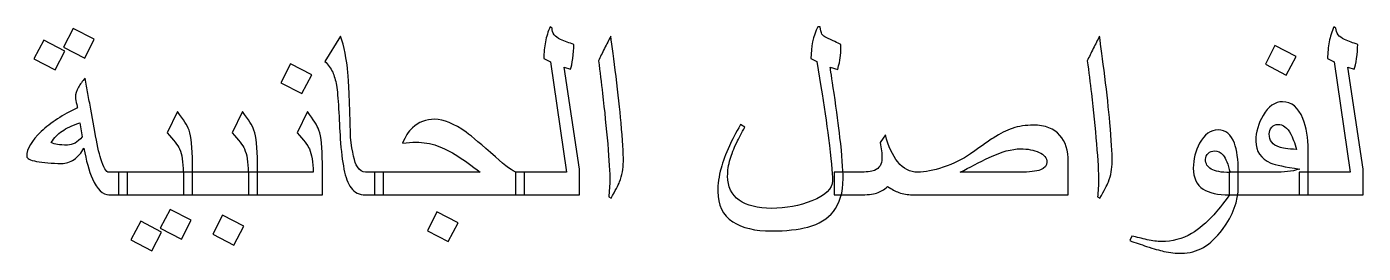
# Model space of a CAD drawing. Header units: millimetres. Extents: x -861 to 465, y -411 to 387.
# Drawn here: x -860.6 to -732.9, y -275.2 to -253.5 of the extents above; entities that cross this region are included whole.
import ezdxf

# ---------------------------------------------------------------- set-up
doc = ezdxf.new("R2010")
doc.units = ezdxf.units.MM
doc.header["$MEASUREMENT"] = 0
doc.layers.add('Layer 1', color=7, linetype='Continuous')

msp = doc.modelspace()

# ---------------------------------------------------------------- linework, layer by layer
at = {"layer": 'Layer 1', "color": 250}
for points, knots in [([(-854.1048, -254.7066), (-854.1048, -254.7066), (-855.0192, -256.51), (-855.0192, -256.51), (-855.0192, -256.51), (-855.0192, -256.51), (-857.0512, -255.4686), (-857.0512, -255.4686), (-857.0512, -255.4686), (-857.0512, -255.4686), (-856.1114, -253.6652), (-856.1114, -253.6652), (-856.1114, -253.6652), (-856.1114, -253.6652), (-854.1048, -254.7066), (-854.1048, -254.7066)], [0, 0, 0, 0, 0.2, 0.2, 0.2, 0.2, 0.4, 0.4, 0.4, 0.4, 0.6, 0.6, 0.6, 0.6, 1, 1, 1, 1]), ([(-807.7795, -269.5656), (-807.7795, -269.5656), (-813.9009, -269.5656), (-813.9009, -269.5656), (-813.9009, -269.5656), (-813.9009, -269.5656), (-813.9009, -267.4066), (-813.9009, -267.4066), (-813.9009, -267.4066), (-813.9009, -267.4066), (-809.0241, -267.4066), (-809.0241, -267.4066), (-809.0241, -267.4066), (-809.0241, -267.4066), (-810.5481, -256.8571), (-810.5481, -256.8571), (-810.5481, -256.8571), (-810.5481, -256.8571), (-811.1831, -256.5523), (-811.1831, -256.5523), (-811.1831, -256.5523), (-811.1831, -255.9851), (-811.1323, -255.4517), (-811.0349, -254.9521), (-811.0349, -254.9521), (-810.9333, -254.4568), (-810.7852, -253.97), (-810.5862, -253.5043), (-810.5862, -253.5043), (-810.5862, -253.5043), (-810.3957, -253.6398), (-810.3957, -253.6398), (-810.3957, -253.6398), (-810.3957, -254.1182), (-810.1248, -254.478), (-809.5787, -254.7193), (-809.5787, -254.7193), (-809.1638, -254.8844), (-808.7405, -255.0495), (-808.3129, -255.2146), (-808.3129, -255.2146), (-808.3129, -255.6252), (-808.3468, -256.0613), (-808.4145, -256.5269), (-808.4145, -256.5269), (-808.478, -256.9968), (-808.5584, -257.344), (-808.6516, -257.5726), (-808.6516, -257.5726), (-808.6516, -257.5726), (-809.2527, -257.3736), (-809.2527, -257.3736), (-809.2527, -257.3736), (-809.2527, -257.3736), (-807.7795, -267.1314), (-807.7795, -267.1314), (-807.7795, -267.1314), (-807.7795, -267.1314), (-807.7795, -269.5656), (-807.7795, -269.5656)], [0, 0, 0, 0, 0.0625, 0.0625, 0.0625, 0.0625, 0.125, 0.125, 0.125, 0.125, 0.1875, 0.1875, 0.1875, 0.1875, 0.25, 0.25, 0.25, 0.25, 0.3125, 0.3125, 0.3125, 0.3125, 0.375, 0.375, 0.375, 0.375, 0.4375, 0.4375, 0.4375, 0.4375, 0.5, 0.5, 0.5, 0.5, 0.5625, 0.5625, 0.5625, 0.5625, 0.625, 0.625, 0.625, 0.625, 0.6875, 0.6875, 0.6875, 0.6875, 0.75, 0.75, 0.75, 0.75, 0.8125, 0.8125, 0.8125, 0.8125, 0.875, 0.875, 0.875, 0.875, 1, 1, 1, 1]), ([(-782.6123, -268.0204), (-782.6123, -269.3412), (-782.9213, -270.3953), (-783.5394, -271.17), (-783.5394, -271.17), (-784.094, -271.8558), (-784.9068, -272.3511), (-785.982, -272.6475), (-785.982, -272.6475), (-786.888, -272.8972), (-788.0394, -273.02), (-789.4364, -273.02), (-789.4364, -273.02), (-791.0282, -273.02), (-792.2643, -272.7279), (-793.1406, -272.1395), (-793.1406, -272.1395), (-794.0973, -271.496), (-794.5757, -270.535), (-794.5757, -269.2523), (-794.5757, -269.2523), (-794.5757, -268.5411), (-794.4699, -267.8045), (-794.2624, -267.0341), (-794.2624, -267.0341), (-794.0889, -266.3821), (-793.8222, -265.6667), (-793.4666, -264.892), (-793.4666, -264.892), (-793.2083, -264.329), (-792.857, -263.6516), (-792.4167, -262.86), (-792.4167, -262.86), (-792.4167, -262.86), (-791.9849, -263.0928), (-791.9849, -263.0928), (-791.9849, -263.0928), (-792.2982, -263.6474), (-792.5606, -264.1427), (-792.7723, -264.5787), (-792.7723, -264.5787), (-793.0517, -265.1629), (-793.2591, -265.6879), (-793.3946, -266.1493), (-793.3946, -266.1493), (-793.5555, -266.7081), (-793.6359, -267.2542), (-793.6359, -267.7834), (-793.6359, -267.7834), (-793.6359, -268.7951), (-793.2676, -269.5614), (-792.5268, -270.0821), (-792.5268, -270.0821), (-791.7902, -270.6028), (-790.7657, -270.861), (-789.4534, -270.861), (-789.4534, -270.861), (-788.0606, -270.861), (-786.7694, -270.6197), (-785.5841, -270.1413), (-785.5841, -270.1413), (-784.2802, -269.6122), (-783.6283, -268.9814), (-783.6283, -268.2448), (-783.6283, -268.2448), (-783.6283, -267.4447), (-783.7553, -266.0858), (-784.0051, -264.1681), (-784.0051, -264.1681), (-784.1998, -262.6949), (-784.4411, -261.0524), (-784.7247, -259.232), (-784.7247, -259.232), (-784.7247, -259.232), (-785.1269, -256.8275), (-785.1269, -256.8275), (-785.1269, -256.8275), (-785.1269, -256.8275), (-785.6857, -256.5312), (-785.6857, -256.5312), (-785.6857, -256.5312), (-785.6857, -255.422), (-785.4613, -254.4145), (-785.0126, -253.5043), (-785.0126, -253.5043), (-785.0126, -253.5043), (-784.7967, -253.5043), (-784.7967, -253.5043), (-784.7967, -253.5043), (-784.7628, -253.8176), (-784.7078, -254.0504), (-784.6274, -254.2028), (-784.6274, -254.2028), (-784.5427, -254.3552), (-784.4072, -254.4695), (-784.221, -254.5457), (-784.221, -254.5457), (-783.967, -254.6516), (-783.6918, -254.7786), (-783.3912, -254.931), (-783.3912, -254.931), (-783.1711, -255.0368), (-782.9764, -255.1299), (-782.8155, -255.2146), (-782.8155, -255.2146), (-782.8155, -255.7946), (-782.8367, -256.2137), (-782.879, -256.4804), (-782.879, -256.4804), (-782.9171, -256.7471), (-783.0018, -257.1154), (-783.1245, -257.598), (-783.1245, -257.598), (-783.1245, -257.598), (-783.8315, -257.3736), (-783.8315, -257.3736), (-783.8315, -257.3736), (-783.8146, -257.5556), (-783.696, -258.3854), (-783.4759, -259.867), (-783.4759, -259.867), (-783.2177, -261.5942), (-783.0314, -262.9997), (-782.9086, -264.075), (-782.9086, -264.075), (-782.7097, -265.7937), (-782.6123, -267.1103), (-782.6123, -268.0204)], [0, 0, 0, 0, 0.03030303, 0.03030303, 0.03030303, 0.03030303, 0.06060606, 0.06060606, 0.06060606, 0.06060606, 0.09090909, 0.09090909, 0.09090909, 0.09090909, 0.12121212, 0.12121212, 0.12121212, 0.12121212, 0.15151515, 0.15151515, 0.15151515, 0.15151515, 0.18181818, 0.18181818, 0.18181818, 0.18181818, 0.21212121, 0.21212121, 0.21212121, 0.21212121, 0.24242424, 0.24242424, 0.24242424, 0.24242424, 0.27272727, 0.27272727, 0.27272727, 0.27272727, 0.3030303, 0.3030303, 0.3030303, 0.3030303, 0.33333333, 0.33333333, 0.33333333, 0.33333333, 0.36363636, 0.36363636, 0.36363636, 0.36363636, 0.39393939, 0.39393939, 0.39393939, 0.39393939, 0.42424242, 0.42424242, 0.42424242, 0.42424242, 0.45454545, 0.45454545, 0.45454545, 0.45454545, 0.48484848, 0.48484848, 0.48484848, 0.48484848, 0.51515152, 0.51515152, 0.51515152, 0.51515152, 0.54545455, 0.54545455, 0.54545455, 0.54545455, 0.57575758, 0.57575758, 0.57575758, 0.57575758, 0.60606061, 0.60606061, 0.60606061, 0.60606061, 0.63636364, 0.63636364, 0.63636364, 0.63636364, 0.66666667, 0.66666667, 0.66666667, 0.66666667, 0.6969697, 0.6969697, 0.6969697, 0.6969697, 0.72727273, 0.72727273, 0.72727273, 0.72727273, 0.75757576, 0.75757576, 0.75757576, 0.75757576, 0.78787879, 0.78787879, 0.78787879, 0.78787879, 0.81818182, 0.81818182, 0.81818182, 0.81818182, 0.84848485, 0.84848485, 0.84848485, 0.84848485, 0.87878788, 0.87878788, 0.87878788, 0.87878788, 0.90909091, 0.90909091, 0.90909091, 0.90909091, 0.93939394, 0.93939394, 0.93939394, 0.93939394, 1, 1, 1, 1]), ([(-732.9469, -269.5656), (-732.9469, -269.5656), (-739.0683, -269.5656), (-739.0683, -269.5656), (-739.0683, -269.5656), (-739.0683, -269.5656), (-739.0683, -267.4066), (-739.0683, -267.4066), (-739.0683, -267.4066), (-739.0683, -267.4066), (-734.1915, -267.4066), (-734.1915, -267.4066), (-734.1915, -267.4066), (-734.1915, -267.4066), (-735.7155, -256.8571), (-735.7155, -256.8571), (-735.7155, -256.8571), (-735.7155, -256.8571), (-736.3505, -256.5523), (-736.3505, -256.5523), (-736.3505, -256.5523), (-736.3505, -255.9851), (-736.2997, -255.4517), (-736.2023, -254.9521), (-736.2023, -254.9521), (-736.1007, -254.4568), (-735.9526, -253.97), (-735.7536, -253.5043), (-735.7536, -253.5043), (-735.7536, -253.5043), (-735.5631, -253.6398), (-735.5631, -253.6398), (-735.5631, -253.6398), (-735.5631, -254.1182), (-735.2922, -254.478), (-734.7461, -254.7193), (-734.7461, -254.7193), (-734.3312, -254.8844), (-733.9079, -255.0495), (-733.4803, -255.2146), (-733.4803, -255.2146), (-733.4803, -255.6252), (-733.5142, -256.0613), (-733.5819, -256.5269), (-733.5819, -256.5269), (-733.6454, -256.9968), (-733.7258, -257.344), (-733.819, -257.5726), (-733.819, -257.5726), (-733.819, -257.5726), (-734.4201, -257.3736), (-734.4201, -257.3736), (-734.4201, -257.3736), (-734.4201, -257.3736), (-732.9469, -267.1314), (-732.9469, -267.1314), (-732.9469, -267.1314), (-732.9469, -267.1314), (-732.9469, -269.5656), (-732.9469, -269.5656)], [0, 0, 0, 0, 0.0625, 0.0625, 0.0625, 0.0625, 0.125, 0.125, 0.125, 0.125, 0.1875, 0.1875, 0.1875, 0.1875, 0.25, 0.25, 0.25, 0.25, 0.3125, 0.3125, 0.3125, 0.3125, 0.375, 0.375, 0.375, 0.375, 0.4375, 0.4375, 0.4375, 0.4375, 0.5, 0.5, 0.5, 0.5, 0.5625, 0.5625, 0.5625, 0.5625, 0.625, 0.625, 0.625, 0.625, 0.6875, 0.6875, 0.6875, 0.6875, 0.75, 0.75, 0.75, 0.75, 0.8125, 0.8125, 0.8125, 0.8125, 0.875, 0.875, 0.875, 0.875, 1, 1, 1, 1]), ([(-856.9242, -255.8496), (-856.9242, -255.8496), (-857.8428, -257.6276), (-857.8428, -257.6276), (-857.8428, -257.6276), (-857.8428, -257.6276), (-859.8706, -256.5735), (-859.8706, -256.5735), (-859.8706, -256.5735), (-859.8706, -256.5735), (-858.9139, -254.7828), (-858.9139, -254.7828), (-858.9139, -254.7828), (-858.9139, -254.7828), (-856.9242, -255.8496), (-856.9242, -255.8496)], [0, 0, 0, 0, 0.2, 0.2, 0.2, 0.2, 0.4, 0.4, 0.4, 0.4, 0.6, 0.6, 0.6, 0.6, 1, 1, 1, 1]), ([(-826.4824, -269.5656), (-826.4824, -269.5656), (-828.2265, -269.5656), (-828.2265, -269.5656), (-828.2265, -269.5656), (-828.7938, -269.5656), (-829.2468, -269.337), (-829.5854, -268.884), (-829.5854, -268.884), (-829.886, -268.4861), (-830.1146, -267.8977), (-830.267, -267.1103), (-830.267, -267.1103), (-830.4194, -266.3271), (-830.5379, -265.3619), (-830.6226, -264.2104), (-830.6226, -264.2104), (-830.6734, -263.2791), (-830.7242, -262.3224), (-830.7792, -261.336), (-830.7792, -261.336), (-830.83, -260.3539), (-830.902, -259.6088), (-830.9867, -259.1008), (-830.9867, -259.1008), (-831.0756, -258.5928), (-831.1941, -258.1779), (-831.3423, -257.8562), (-831.3423, -257.8562), (-831.5201, -257.4583), (-831.7741, -257.1111), (-832.0958, -256.8148), (-832.0958, -256.8148), (-832.0958, -256.8148), (-830.5845, -254.4018), (-830.5845, -254.4018), (-830.5845, -254.4018), (-830.2543, -255.3924), (-830.0215, -256.5777), (-829.886, -257.9578), (-829.886, -257.9578), (-829.8013, -258.8214), (-829.7167, -260.8534), (-829.632, -264.058), (-829.632, -264.058), (-829.4838, -265.5312), (-829.2679, -266.471), (-828.9843, -266.8859), (-828.9843, -266.8859), (-828.7515, -267.233), (-828.4975, -267.4066), (-828.2265, -267.4066), (-828.2265, -267.4066), (-828.2265, -267.4066), (-826.4824, -267.4066), (-826.4824, -267.4066), (-826.4824, -267.4066), (-826.4824, -267.4066), (-826.4824, -269.5656), (-826.4824, -269.5656)], [0, 0, 0, 0, 0.0625, 0.0625, 0.0625, 0.0625, 0.125, 0.125, 0.125, 0.125, 0.1875, 0.1875, 0.1875, 0.1875, 0.25, 0.25, 0.25, 0.25, 0.3125, 0.3125, 0.3125, 0.3125, 0.375, 0.375, 0.375, 0.375, 0.4375, 0.4375, 0.4375, 0.4375, 0.5, 0.5, 0.5, 0.5, 0.5625, 0.5625, 0.5625, 0.5625, 0.625, 0.625, 0.625, 0.625, 0.6875, 0.6875, 0.6875, 0.6875, 0.75, 0.75, 0.75, 0.75, 0.8125, 0.8125, 0.8125, 0.8125, 0.875, 0.875, 0.875, 0.875, 1, 1, 1, 1]), ([(-803.5885, -266.3991), (-803.5885, -267.0595), (-803.7113, -267.7029), (-803.9526, -268.321), (-803.9526, -268.321), (-804.0796, -268.6512), (-804.3505, -269.1761), (-804.7696, -269.8958), (-804.7696, -269.8958), (-804.7696, -269.8958), (-804.994, -269.773), (-804.994, -269.773), (-804.994, -269.773), (-804.9643, -269.5317), (-804.9389, -269.2566), (-804.9178, -268.9391), (-804.9178, -268.9391), (-804.8966, -268.6258), (-804.8839, -268.4141), (-804.8839, -268.3083), (-804.8839, -268.3083), (-804.8839, -267.4489), (-804.9516, -266.2467), (-805.0871, -264.7057), (-805.0871, -264.7057), (-805.2268, -263.1648), (-805.3877, -261.5561), (-805.5782, -259.8755), (-805.5782, -259.8755), (-805.6967, -258.8595), (-805.8237, -257.8223), (-805.9634, -256.764), (-805.9634, -256.764), (-805.7983, -256.3999), (-805.6078, -256.0105), (-805.3961, -255.5871), (-805.3961, -255.5871), (-805.1845, -255.168), (-804.9855, -254.7743), (-804.795, -254.4018), (-804.795, -254.4018), (-804.6638, -255.3416), (-804.4944, -256.6328), (-804.2912, -258.2668), (-804.2912, -258.2668), (-804.088, -259.9051), (-803.9272, -261.3783), (-803.8129, -262.6949), (-803.8129, -262.6949), (-803.6647, -264.329), (-803.5885, -265.5651), (-803.5885, -266.3991)], [0, 0, 0, 0, 0.07142857, 0.07142857, 0.07142857, 0.07142857, 0.14285714, 0.14285714, 0.14285714, 0.14285714, 0.21428571, 0.21428571, 0.21428571, 0.21428571, 0.28571429, 0.28571429, 0.28571429, 0.28571429, 0.35714286, 0.35714286, 0.35714286, 0.35714286, 0.42857143, 0.42857143, 0.42857143, 0.42857143, 0.5, 0.5, 0.5, 0.5, 0.57142857, 0.57142857, 0.57142857, 0.57142857, 0.64285714, 0.64285714, 0.64285714, 0.64285714, 0.71428571, 0.71428571, 0.71428571, 0.71428571, 0.78571429, 0.78571429, 0.78571429, 0.78571429, 0.85714286, 0.85714286, 0.85714286, 0.85714286, 1, 1, 1, 1]), ([(-756.9202, -266.3991), (-756.9202, -267.0595), (-757.043, -267.7029), (-757.2843, -268.321), (-757.2843, -268.321), (-757.4113, -268.6512), (-757.6822, -269.1761), (-758.1013, -269.8958), (-758.1013, -269.8958), (-758.1013, -269.8958), (-758.3257, -269.773), (-758.3257, -269.773), (-758.3257, -269.773), (-758.296, -269.5317), (-758.2706, -269.2566), (-758.2495, -268.9391), (-758.2495, -268.9391), (-758.2283, -268.6258), (-758.2156, -268.4141), (-758.2156, -268.3083), (-758.2156, -268.3083), (-758.2156, -267.4489), (-758.2833, -266.2467), (-758.4188, -264.7057), (-758.4188, -264.7057), (-758.5585, -263.1648), (-758.7194, -261.5561), (-758.9099, -259.8755), (-758.9099, -259.8755), (-759.0284, -258.8595), (-759.1554, -257.8223), (-759.2951, -256.764), (-759.2951, -256.764), (-759.13, -256.3999), (-758.9395, -256.0105), (-758.7278, -255.5871), (-758.7278, -255.5871), (-758.5162, -255.168), (-758.3172, -254.7743), (-758.1267, -254.4018), (-758.1267, -254.4018), (-757.9955, -255.3416), (-757.8261, -256.6328), (-757.6229, -258.2668), (-757.6229, -258.2668), (-757.4197, -259.9051), (-757.2589, -261.3783), (-757.1446, -262.6949), (-757.1446, -262.6949), (-756.9964, -264.329), (-756.9202, -265.5651), (-756.9202, -266.3991)], [0, 0, 0, 0, 0.07142857, 0.07142857, 0.07142857, 0.07142857, 0.14285714, 0.14285714, 0.14285714, 0.14285714, 0.21428571, 0.21428571, 0.21428571, 0.21428571, 0.28571429, 0.28571429, 0.28571429, 0.28571429, 0.35714286, 0.35714286, 0.35714286, 0.35714286, 0.42857143, 0.42857143, 0.42857143, 0.42857143, 0.5, 0.5, 0.5, 0.5, 0.57142857, 0.57142857, 0.57142857, 0.57142857, 0.64285714, 0.64285714, 0.64285714, 0.64285714, 0.71428571, 0.71428571, 0.71428571, 0.71428571, 0.78571429, 0.78571429, 0.78571429, 0.78571429, 0.85714286, 0.85714286, 0.85714286, 0.85714286, 1, 1, 1, 1]), ([(-739.3392, -256.3407), (-739.3392, -256.3407), (-740.2959, -258.1356), (-740.2959, -258.1356), (-740.2959, -258.1356), (-740.2959, -258.1356), (-742.2856, -257.0984), (-742.2856, -257.0984), (-742.2856, -257.0984), (-742.2856, -257.0984), (-741.3754, -255.2908), (-741.3754, -255.2908), (-741.3754, -255.2908), (-741.3754, -255.2908), (-739.3392, -256.3407), (-739.3392, -256.3407)], [0, 0, 0, 0, 0.2, 0.2, 0.2, 0.2, 0.4, 0.4, 0.4, 0.4, 0.6, 0.6, 0.6, 0.6, 1, 1, 1, 1]), ([(-833.3446, -258.0933), (-833.3446, -258.0933), (-834.3013, -259.8882), (-834.3013, -259.8882), (-834.3013, -259.8882), (-834.3013, -259.8882), (-836.291, -258.851), (-836.291, -258.851), (-836.291, -258.851), (-836.291, -258.851), (-835.3808, -257.0434), (-835.3808, -257.0434), (-835.3808, -257.0434), (-835.3808, -257.0434), (-833.3446, -258.0933), (-833.3446, -258.0933)], [0, 0, 0, 0, 0.2, 0.2, 0.2, 0.2, 0.4, 0.4, 0.4, 0.4, 0.6, 0.6, 0.6, 0.6, 1, 1, 1, 1]), ([(-850.9298, -269.5656), (-850.9298, -269.5656), (-852.7036, -269.5656), (-852.7036, -269.5656), (-852.7036, -269.5656), (-853.2962, -269.5656), (-853.8212, -269.0576), (-854.2784, -268.0458), (-854.2784, -268.0458), (-854.617, -267.2838), (-854.888, -266.3059), (-855.0954, -265.1121), (-855.0954, -265.1121), (-855.3409, -265.5736), (-855.6584, -265.9292), (-856.0352, -266.1874), (-856.0352, -266.1874), (-856.4162, -266.4414), (-856.8184, -266.5684), (-857.2375, -266.5684), (-857.2375, -266.5684), (-858.1857, -266.5684), (-858.9774, -266.5049), (-859.6081, -266.3779), (-859.6081, -266.3779), (-860.2389, -266.2467), (-860.5564, -266.0858), (-860.5564, -265.8868), (-860.5564, -265.8868), (-860.5564, -265.1756), (-860.095, -264.3882), (-859.1721, -263.5246), (-859.1721, -263.5246), (-858.2535, -262.661), (-857.102, -261.9033), (-855.7177, -261.2598), (-855.7177, -261.2598), (-855.7346, -261.1921), (-855.7685, -261.0227), (-855.8235, -260.7391), (-855.8235, -260.7391), (-855.8786, -260.4597), (-855.9082, -260.2861), (-855.9082, -260.2226), (-855.9082, -260.2226), (-855.9082, -259.939), (-855.8108, -259.6257), (-855.6161, -259.2828), (-855.6161, -259.2828), (-855.4552, -258.9992), (-855.2436, -258.7113), (-854.9811, -258.415), (-854.9811, -258.415), (-854.8964, -258.9272), (-854.8118, -259.4225), (-854.7271, -259.9009), (-854.7271, -259.9009), (-854.6382, -260.3793), (-854.5408, -260.8746), (-854.4223, -261.3868), (-854.4223, -261.3868), (-854.4223, -261.3868), (-854.054, -263.5162), (-854.054, -263.5162), (-854.054, -263.5162), (-853.8466, -264.6888), (-853.6603, -265.5566), (-853.4952, -266.1197), (-853.4952, -266.1197), (-853.237, -266.979), (-852.9745, -267.4066), (-852.6993, -267.4066), (-852.6993, -267.4066), (-852.6993, -267.4066), (-850.9298, -267.4066), (-850.9298, -267.4066), (-850.9298, -267.4066), (-850.9298, -267.4066), (-850.9298, -269.5656), (-850.9298, -269.5656)], [0, 0, 0, 0, 0.04761905, 0.04761905, 0.04761905, 0.04761905, 0.0952381, 0.0952381, 0.0952381, 0.0952381, 0.14285714, 0.14285714, 0.14285714, 0.14285714, 0.19047619, 0.19047619, 0.19047619, 0.19047619, 0.23809524, 0.23809524, 0.23809524, 0.23809524, 0.28571429, 0.28571429, 0.28571429, 0.28571429, 0.33333333, 0.33333333, 0.33333333, 0.33333333, 0.38095238, 0.38095238, 0.38095238, 0.38095238, 0.42857143, 0.42857143, 0.42857143, 0.42857143, 0.47619048, 0.47619048, 0.47619048, 0.47619048, 0.52380952, 0.52380952, 0.52380952, 0.52380952, 0.57142857, 0.57142857, 0.57142857, 0.57142857, 0.61904762, 0.61904762, 0.61904762, 0.61904762, 0.66666667, 0.66666667, 0.66666667, 0.66666667, 0.71428571, 0.71428571, 0.71428571, 0.71428571, 0.76190476, 0.76190476, 0.76190476, 0.76190476, 0.80952381, 0.80952381, 0.80952381, 0.80952381, 0.85714286, 0.85714286, 0.85714286, 0.85714286, 0.9047619, 0.9047619, 0.9047619, 0.9047619, 1, 1, 1, 1]), ([(-738.1962, -269.5656), (-738.1962, -269.5656), (-745.74, -269.5656), (-745.74, -269.5656), (-745.74, -269.5656), (-745.74, -269.5656), (-745.74, -267.4066), (-745.74, -267.4066), (-745.74, -267.4066), (-745.74, -267.4066), (-741.4855, -267.4066), (-741.4855, -267.4066), (-741.4855, -267.4066), (-740.9733, -267.4066), (-740.5372, -267.3897), (-740.1774, -267.3516), (-740.1774, -267.3516), (-739.8176, -267.3135), (-739.4239, -267.233), (-739.0048, -267.1103), (-739.0048, -267.1103), (-740.4272, -266.9028), (-741.35, -266.7123), (-741.7734, -266.5303), (-741.7734, -266.5303), (-742.7259, -266.1154), (-743.2, -265.4169), (-743.2, -264.4263), (-743.2, -264.4263), (-743.2, -263.5585), (-742.9714, -262.7415), (-742.5184, -261.9752), (-742.5184, -261.9752), (-742.002, -261.1074), (-741.3797, -260.6756), (-740.6431, -260.6756), (-740.6431, -260.6756), (-739.7964, -260.6756), (-739.1572, -261.2132), (-738.7169, -262.2843), (-738.7169, -262.2843), (-738.3698, -263.1352), (-738.1962, -264.1385), (-738.1962, -265.2942), (-738.1962, -265.2942), (-738.1962, -265.2942), (-738.1962, -269.5656), (-738.1962, -269.5656)], [0, 0, 0, 0, 0.07692308, 0.07692308, 0.07692308, 0.07692308, 0.15384615, 0.15384615, 0.15384615, 0.15384615, 0.23076923, 0.23076923, 0.23076923, 0.23076923, 0.30769231, 0.30769231, 0.30769231, 0.30769231, 0.38461538, 0.38461538, 0.38461538, 0.38461538, 0.46153846, 0.46153846, 0.46153846, 0.46153846, 0.53846154, 0.53846154, 0.53846154, 0.53846154, 0.61538462, 0.61538462, 0.61538462, 0.61538462, 0.69230769, 0.69230769, 0.69230769, 0.69230769, 0.76923077, 0.76923077, 0.76923077, 0.76923077, 0.84615385, 0.84615385, 0.84615385, 0.84615385, 1, 1, 1, 1]), ([(-855.2605, -264.0326), (-855.2605, -264.0326), (-855.5018, -262.6822), (-855.5018, -262.6822), (-855.5018, -262.6822), (-856.213, -262.9404), (-856.776, -263.2071), (-857.1867, -263.4823), (-857.1867, -263.4823), (-857.5973, -263.7575), (-857.9402, -264.1258), (-858.2196, -264.5787), (-858.2196, -264.5787), (-858.046, -264.6549), (-857.8471, -264.7142), (-857.6142, -264.7523), (-857.6142, -264.7523), (-857.3856, -264.7946), (-857.0681, -264.8158), (-856.666, -264.8158), (-856.666, -264.8158), (-856.1749, -264.8158), (-855.705, -264.5533), (-855.2605, -264.0326)], [0, 0, 0, 0, 0.14285714, 0.14285714, 0.14285714, 0.14285714, 0.28571429, 0.28571429, 0.28571429, 0.28571429, 0.42857143, 0.42857143, 0.42857143, 0.42857143, 0.57142857, 0.57142857, 0.57142857, 0.57142857, 0.71428571, 0.71428571, 0.71428571, 0.71428571, 1, 1, 1, 1]), ([(-844.7322, -269.5656), (-844.7322, -269.5656), (-851.7934, -269.5656), (-851.7934, -269.5656), (-851.7934, -269.5656), (-851.7934, -269.5656), (-851.7934, -267.4066), (-851.7934, -267.4066), (-851.7934, -267.4066), (-851.7934, -267.4066), (-845.6212, -267.4066), (-845.6212, -267.4066), (-845.6212, -267.4066), (-845.6212, -266.4329), (-845.7397, -265.6921), (-845.9726, -265.1799), (-845.9726, -265.1799), (-846.1292, -264.8243), (-846.5187, -264.3163), (-847.1452, -263.6474), (-847.1452, -263.6474), (-847.1452, -263.6474), (-846.1673, -261.6154), (-846.1673, -261.6154), (-846.1673, -261.6154), (-845.5789, -262.3689), (-845.2106, -262.9531), (-845.0624, -263.3765), (-845.0624, -263.3765), (-844.8423, -264.0115), (-844.7322, -265.0656), (-844.7322, -266.5388), (-844.7322, -266.5388), (-844.7322, -266.5388), (-844.7322, -269.5656), (-844.7322, -269.5656)], [0, 0, 0, 0, 0.1, 0.1, 0.1, 0.1, 0.2, 0.2, 0.2, 0.2, 0.3, 0.3, 0.3, 0.3, 0.4, 0.4, 0.4, 0.4, 0.5, 0.5, 0.5, 0.5, 0.6, 0.6, 0.6, 0.6, 0.7, 0.7, 0.7, 0.7, 0.8, 0.8, 0.8, 0.8, 1, 1, 1, 1]), ([(-838.5304, -269.5656), (-838.5304, -269.5656), (-845.5916, -269.5656), (-845.5916, -269.5656), (-845.5916, -269.5656), (-845.5916, -269.5656), (-845.5916, -267.4066), (-845.5916, -267.4066), (-845.5916, -267.4066), (-845.5916, -267.4066), (-839.4194, -267.4066), (-839.4194, -267.4066), (-839.4194, -267.4066), (-839.4194, -266.4329), (-839.5379, -265.6921), (-839.7708, -265.1799), (-839.7708, -265.1799), (-839.9274, -264.8243), (-840.3169, -264.3163), (-840.9434, -263.6474), (-840.9434, -263.6474), (-840.9434, -263.6474), (-839.9655, -261.6154), (-839.9655, -261.6154), (-839.9655, -261.6154), (-839.3771, -262.3689), (-839.0088, -262.9531), (-838.8606, -263.3765), (-838.8606, -263.3765), (-838.6405, -264.0115), (-838.5304, -265.0656), (-838.5304, -266.5388), (-838.5304, -266.5388), (-838.5304, -266.5388), (-838.5304, -269.5656), (-838.5304, -269.5656)], [0, 0, 0, 0, 0.1, 0.1, 0.1, 0.1, 0.2, 0.2, 0.2, 0.2, 0.3, 0.3, 0.3, 0.3, 0.4, 0.4, 0.4, 0.4, 0.5, 0.5, 0.5, 0.5, 0.6, 0.6, 0.6, 0.6, 0.7, 0.7, 0.7, 0.7, 0.8, 0.8, 0.8, 0.8, 1, 1, 1, 1]), ([(-832.3286, -269.5656), (-832.3286, -269.5656), (-839.3898, -269.5656), (-839.3898, -269.5656), (-839.3898, -269.5656), (-839.3898, -269.5656), (-839.3898, -267.4066), (-839.3898, -267.4066), (-839.3898, -267.4066), (-839.3898, -267.4066), (-833.2176, -267.4066), (-833.2176, -267.4066), (-833.2176, -267.4066), (-833.2176, -266.4329), (-833.3361, -265.6921), (-833.569, -265.1799), (-833.569, -265.1799), (-833.7256, -264.8243), (-834.1151, -264.3163), (-834.7416, -263.6474), (-834.7416, -263.6474), (-834.7416, -263.6474), (-833.7637, -261.6154), (-833.7637, -261.6154), (-833.7637, -261.6154), (-833.1753, -262.3689), (-832.807, -262.9531), (-832.6588, -263.3765), (-832.6588, -263.3765), (-832.4387, -264.0115), (-832.3286, -265.0656), (-832.3286, -266.5388), (-832.3286, -266.5388), (-832.3286, -266.5388), (-832.3286, -269.5656), (-832.3286, -269.5656)], [0, 0, 0, 0, 0.1, 0.1, 0.1, 0.1, 0.2, 0.2, 0.2, 0.2, 0.3, 0.3, 0.3, 0.3, 0.4, 0.4, 0.4, 0.4, 0.5, 0.5, 0.5, 0.5, 0.6, 0.6, 0.6, 0.6, 0.7, 0.7, 0.7, 0.7, 0.8, 0.8, 0.8, 0.8, 1, 1, 1, 1]), ([(-813.0331, -269.5656), (-813.0331, -269.5656), (-827.3587, -269.5656), (-827.3587, -269.5656), (-827.3587, -269.5656), (-827.3587, -269.5656), (-827.3587, -267.4066), (-827.3587, -267.4066), (-827.3587, -267.4066), (-827.3587, -267.4066), (-817.2495, -267.4066), (-817.2495, -267.4066), (-817.2495, -267.4066), (-818.0919, -266.7504), (-818.8031, -266.2424), (-819.3831, -265.8784), (-819.3831, -265.8784), (-820.1028, -265.4212), (-820.7589, -265.091), (-821.3558, -264.8835), (-821.3558, -264.8835), (-822.0247, -264.6507), (-822.702, -264.5364), (-823.3878, -264.5364), (-823.3878, -264.5364), (-823.8112, -264.5364), (-824.2345, -264.566), (-824.6663, -264.6253), (-824.6663, -264.6253), (-824.425, -264.0157), (-824.1117, -263.5246), (-823.7223, -263.1563), (-823.7223, -263.1563), (-823.1635, -262.6187), (-822.4523, -262.352), (-821.5887, -262.352), (-821.5887, -262.352), (-820.7462, -262.352), (-819.7514, -262.7669), (-818.5999, -263.5924), (-818.5999, -263.5924), (-818.0327, -264.003), (-817.1013, -264.7904), (-815.8102, -265.9461), (-815.8102, -265.9461), (-814.8111, -266.8436), (-814.1338, -267.3304), (-813.7782, -267.4066), (-813.7782, -267.4066), (-813.7782, -267.4066), (-813.0331, -267.4066), (-813.0331, -267.4066), (-813.0331, -267.4066), (-813.0331, -267.4066), (-813.0331, -269.5656), (-813.0331, -269.5656)], [0, 0, 0, 0, 0.06666667, 0.06666667, 0.06666667, 0.06666667, 0.13333333, 0.13333333, 0.13333333, 0.13333333, 0.2, 0.2, 0.2, 0.2, 0.26666667, 0.26666667, 0.26666667, 0.26666667, 0.33333333, 0.33333333, 0.33333333, 0.33333333, 0.4, 0.4, 0.4, 0.4, 0.46666667, 0.46666667, 0.46666667, 0.46666667, 0.53333333, 0.53333333, 0.53333333, 0.53333333, 0.6, 0.6, 0.6, 0.6, 0.66666667, 0.66666667, 0.66666667, 0.66666667, 0.73333333, 0.73333333, 0.73333333, 0.73333333, 0.8, 0.8, 0.8, 0.8, 0.86666667, 0.86666667, 0.86666667, 0.86666667, 1, 1, 1, 1]), ([(-739.3138, -265.2476), (-739.5043, -264.583), (-739.6863, -264.0919), (-739.8599, -263.7659), (-739.8599, -263.7659), (-740.1986, -263.1436), (-740.6092, -262.8346), (-741.0876, -262.8346), (-741.0876, -262.8346), (-741.3162, -262.8346), (-741.5151, -262.9277), (-741.6802, -263.1098), (-741.6802, -263.1098), (-741.8453, -263.2918), (-741.93, -263.5077), (-741.93, -263.7532), (-741.93, -263.7532), (-741.93, -264.384), (-741.604, -264.8073), (-740.9521, -265.0232), (-740.9521, -265.0232), (-740.7193, -265.0994), (-740.1732, -265.1714), (-739.3138, -265.2476)], [0, 0, 0, 0, 0.14285714, 0.14285714, 0.14285714, 0.14285714, 0.28571429, 0.28571429, 0.28571429, 0.28571429, 0.42857143, 0.42857143, 0.42857143, 0.42857143, 0.57142857, 0.57142857, 0.57142857, 0.57142857, 0.71428571, 0.71428571, 0.71428571, 0.71428571, 1, 1, 1, 1]), ([(-761.1154, -269.5656), (-761.1154, -269.5656), (-776.0125, -269.5656), (-776.0125, -269.5656), (-776.0125, -269.5656), (-776.457, -269.5656), (-776.8846, -269.4894), (-777.291, -269.3412), (-777.291, -269.3412), (-777.5958, -269.2269), (-777.9556, -269.0407), (-778.3662, -268.7824), (-778.3662, -268.7824), (-778.7134, -269.083), (-779.0605, -269.2862), (-779.4076, -269.3963), (-779.4076, -269.3963), (-779.759, -269.5106), (-780.3093, -269.5656), (-781.0713, -269.5656), (-781.0713, -269.5656), (-781.0713, -269.5656), (-783.4674, -269.5656), (-783.4674, -269.5656), (-783.4674, -269.5656), (-783.4674, -269.5656), (-783.4674, -267.4066), (-783.4674, -267.4066), (-783.4674, -267.4066), (-783.4674, -267.4066), (-781.0671, -267.4066), (-781.0671, -267.4066), (-781.0671, -267.4066), (-780.3982, -267.4066), (-779.9156, -267.3473), (-779.6235, -267.233), (-779.6235, -267.233), (-779.1452, -267.0425), (-778.9039, -266.6615), (-778.9039, -266.0943), (-778.9039, -266.0943), (-778.9039, -265.853), (-778.9166, -265.6117), (-778.9462, -265.3661), (-778.9462, -265.3661), (-778.9758, -265.1248), (-779.0182, -264.8581), (-779.0732, -264.5703), (-779.0732, -264.5703), (-779.0732, -264.5703), (-778.5779, -263.8252), (-778.5779, -263.8252), (-778.5779, -263.8252), (-778.29, -264.947), (-777.8921, -265.8149), (-777.3883, -266.4287), (-777.3883, -266.4287), (-776.8507, -267.0806), (-776.2199, -267.4066), (-775.4918, -267.4066), (-775.4918, -267.4066), (-774.7975, -267.4066), (-773.9847, -267.25), (-773.0492, -266.9367), (-773.0492, -266.9367), (-772.0416, -266.598), (-771.1738, -266.1662), (-770.4499, -265.6498), (-770.4499, -265.6498), (-769.2646, -264.8073), (-768.5449, -264.3036), (-768.2782, -264.1385), (-768.2782, -264.1385), (-767.6093, -263.7067), (-767.004, -263.4019), (-766.4579, -263.2198), (-766.4579, -263.2198), (-765.844, -263.0124), (-765.1752, -262.9108), (-764.447, -262.9108), (-764.447, -262.9108), (-763.3252, -262.9108), (-762.4785, -263.2368), (-761.907, -263.8887), (-761.907, -263.8887), (-761.3779, -264.4941), (-761.1154, -265.3407), (-761.1154, -266.4287), (-761.1154, -266.4287), (-761.1154, -266.4287), (-761.1154, -269.5656), (-761.1154, -269.5656)], [0, 0, 0, 0, 0.04166667, 0.04166667, 0.04166667, 0.04166667, 0.08333333, 0.08333333, 0.08333333, 0.08333333, 0.125, 0.125, 0.125, 0.125, 0.16666667, 0.16666667, 0.16666667, 0.16666667, 0.20833333, 0.20833333, 0.20833333, 0.20833333, 0.25, 0.25, 0.25, 0.25, 0.29166667, 0.29166667, 0.29166667, 0.29166667, 0.33333333, 0.33333333, 0.33333333, 0.33333333, 0.375, 0.375, 0.375, 0.375, 0.41666667, 0.41666667, 0.41666667, 0.41666667, 0.45833333, 0.45833333, 0.45833333, 0.45833333, 0.5, 0.5, 0.5, 0.5, 0.54166667, 0.54166667, 0.54166667, 0.54166667, 0.58333333, 0.58333333, 0.58333333, 0.58333333, 0.625, 0.625, 0.625, 0.625, 0.66666667, 0.66666667, 0.66666667, 0.66666667, 0.70833333, 0.70833333, 0.70833333, 0.70833333, 0.75, 0.75, 0.75, 0.75, 0.79166667, 0.79166667, 0.79166667, 0.79166667, 0.83333333, 0.83333333, 0.83333333, 0.83333333, 0.875, 0.875, 0.875, 0.875, 0.91666667, 0.91666667, 0.91666667, 0.91666667, 1, 1, 1, 1]), ([(-744.8806, -268.7951), (-744.8806, -270.1667), (-745.3844, -271.5299), (-746.3961, -272.8845), (-746.3961, -272.8845), (-747.518, -274.3958), (-748.8176, -275.1536), (-750.2908, -275.1536), (-750.2908, -275.1536), (-750.8369, -275.1536), (-751.3999, -275.0901), (-751.9799, -274.9673), (-751.9799, -274.9673), (-752.4032, -274.8784), (-752.9536, -274.7218), (-753.6309, -274.5017), (-753.6309, -274.5017), (-754.1685, -274.3112), (-754.7062, -274.1291), (-755.2438, -273.9471), (-755.2438, -273.9471), (-755.2438, -273.9471), (-755.0321, -273.5111), (-755.0321, -273.5111), (-755.0321, -273.5111), (-754.5707, -273.6169), (-754.0839, -273.7312), (-753.5759, -273.854), (-753.5759, -273.854), (-753.0679, -273.9767), (-752.6107, -274.036), (-752.2043, -274.036), (-752.2043, -274.036), (-751.1967, -274.036), (-750.24, -273.7778), (-749.3383, -273.2613), (-749.3383, -273.2613), (-748.6356, -272.8507), (-747.9328, -272.258), (-747.2301, -271.4833), (-747.2301, -271.4833), (-746.8745, -271.0896), (-746.3707, -270.4504), (-745.7188, -269.5656), (-745.7188, -269.5656), (-746.8364, -269.5656), (-747.6746, -269.3878), (-748.2292, -269.028), (-748.2292, -269.028), (-748.8599, -268.6216), (-749.1732, -267.9527), (-749.1732, -267.0214), (-749.1732, -267.0214), (-749.1732, -266.1662), (-748.9742, -265.3704), (-748.5763, -264.638), (-748.5763, -264.638), (-748.1106, -263.7913), (-747.5222, -263.368), (-746.811, -263.368), (-746.811, -263.368), (-746.0871, -263.368), (-745.5706, -263.7871), (-745.2531, -264.6295), (-745.2531, -264.6295), (-745.0034, -265.2857), (-744.8806, -266.2001), (-744.8806, -267.3727), (-744.8806, -267.3727), (-744.8806, -267.3727), (-744.8806, -268.7951), (-744.8806, -268.7951)], [0, 0, 0, 0, 0.05263158, 0.05263158, 0.05263158, 0.05263158, 0.10526316, 0.10526316, 0.10526316, 0.10526316, 0.15789474, 0.15789474, 0.15789474, 0.15789474, 0.21052632, 0.21052632, 0.21052632, 0.21052632, 0.26315789, 0.26315789, 0.26315789, 0.26315789, 0.31578947, 0.31578947, 0.31578947, 0.31578947, 0.36842105, 0.36842105, 0.36842105, 0.36842105, 0.42105263, 0.42105263, 0.42105263, 0.42105263, 0.47368421, 0.47368421, 0.47368421, 0.47368421, 0.52631579, 0.52631579, 0.52631579, 0.52631579, 0.57894737, 0.57894737, 0.57894737, 0.57894737, 0.63157895, 0.63157895, 0.63157895, 0.63157895, 0.68421053, 0.68421053, 0.68421053, 0.68421053, 0.73684211, 0.73684211, 0.73684211, 0.73684211, 0.78947368, 0.78947368, 0.78947368, 0.78947368, 0.84210526, 0.84210526, 0.84210526, 0.84210526, 0.89473684, 0.89473684, 0.89473684, 0.89473684, 1, 1, 1, 1]), ([(-763.1474, -266.4541), (-763.1474, -266.0519), (-763.3972, -265.7387), (-763.9009, -265.5101), (-763.9009, -265.5101), (-764.4047, -265.2857), (-764.9931, -265.1714), (-765.662, -265.1714), (-765.662, -265.1714), (-766.4875, -265.1714), (-767.4866, -265.4466), (-768.6592, -265.9969), (-768.6592, -265.9969), (-769.5905, -266.4668), (-770.5219, -266.9367), (-771.4447, -267.4066), (-771.4447, -267.4066), (-771.4447, -267.4066), (-765.734, -267.4066), (-765.734, -267.4066), (-765.734, -267.4066), (-764.8365, -267.4066), (-764.1803, -267.3304), (-763.7655, -267.1738), (-763.7655, -267.1738), (-763.3548, -267.0171), (-763.1474, -266.7758), (-763.1474, -266.4541)], [0, 0, 0, 0, 0.125, 0.125, 0.125, 0.125, 0.25, 0.25, 0.25, 0.25, 0.375, 0.375, 0.375, 0.375, 0.5, 0.5, 0.5, 0.5, 0.625, 0.625, 0.625, 0.625, 0.75, 0.75, 0.75, 0.75, 1, 1, 1, 1]), ([(-745.668, -267.432), (-745.85, -266.6319), (-746.0702, -266.0816), (-746.3284, -265.7725), (-746.3284, -265.7725), (-746.5485, -265.5058), (-746.8237, -265.3746), (-747.1454, -265.3746), (-747.1454, -265.3746), (-747.3783, -265.3746), (-747.5815, -265.4508), (-747.7508, -265.6032), (-747.7508, -265.6032), (-747.9201, -265.7598), (-748.0048, -265.9503), (-748.0048, -266.1832), (-748.0048, -266.1832), (-748.0048, -266.5938), (-747.8228, -266.9028), (-747.4587, -267.1145), (-747.4587, -267.1145), (-747.0946, -267.3262), (-746.4977, -267.432), (-745.668, -267.432)], [0, 0, 0, 0, 0.14285714, 0.14285714, 0.14285714, 0.14285714, 0.28571429, 0.28571429, 0.28571429, 0.28571429, 0.42857143, 0.42857143, 0.42857143, 0.42857143, 0.57142857, 0.57142857, 0.57142857, 0.57142857, 0.71428571, 0.71428571, 0.71428571, 0.71428571, 1, 1, 1, 1]), ([(-844.8592, -272.004), (-844.8592, -272.004), (-845.7736, -273.8074), (-845.7736, -273.8074), (-845.7736, -273.8074), (-845.7736, -273.8074), (-847.8056, -272.766), (-847.8056, -272.766), (-847.8056, -272.766), (-847.8056, -272.766), (-846.8658, -270.9626), (-846.8658, -270.9626), (-846.8658, -270.9626), (-846.8658, -270.9626), (-844.8592, -272.004), (-844.8592, -272.004)], [0, 0, 0, 0, 0.2, 0.2, 0.2, 0.2, 0.4, 0.4, 0.4, 0.4, 0.6, 0.6, 0.6, 0.6, 1, 1, 1, 1]), ([(-839.8258, -272.5713), (-839.8258, -272.5713), (-840.7825, -274.3662), (-840.7825, -274.3662), (-840.7825, -274.3662), (-840.7825, -274.3662), (-842.7722, -273.329), (-842.7722, -273.329), (-842.7722, -273.329), (-842.7722, -273.329), (-841.862, -271.5214), (-841.862, -271.5214), (-841.862, -271.5214), (-841.862, -271.5214), (-839.8258, -272.5713), (-839.8258, -272.5713)], [0, 0, 0, 0, 0.2, 0.2, 0.2, 0.2, 0.4, 0.4, 0.4, 0.4, 0.6, 0.6, 0.6, 0.6, 1, 1, 1, 1]), ([(-819.3577, -272.2411), (-819.3577, -272.2411), (-820.3144, -274.036), (-820.3144, -274.036), (-820.3144, -274.036), (-820.3144, -274.036), (-822.3041, -272.9988), (-822.3041, -272.9988), (-822.3041, -272.9988), (-822.3041, -272.9988), (-821.3939, -271.1912), (-821.3939, -271.1912), (-821.3939, -271.1912), (-821.3939, -271.1912), (-819.3577, -272.2411), (-819.3577, -272.2411)], [0, 0, 0, 0, 0.2, 0.2, 0.2, 0.2, 0.4, 0.4, 0.4, 0.4, 0.6, 0.6, 0.6, 0.6, 1, 1, 1, 1]), ([(-847.6786, -273.147), (-847.6786, -273.147), (-848.5972, -274.925), (-848.5972, -274.925), (-848.5972, -274.925), (-848.5972, -274.925), (-850.625, -273.8709), (-850.625, -273.8709), (-850.625, -273.8709), (-850.625, -273.8709), (-849.6683, -272.0802), (-849.6683, -272.0802), (-849.6683, -272.0802), (-849.6683, -272.0802), (-847.6786, -273.147), (-847.6786, -273.147)], [0, 0, 0, 0, 0.2, 0.2, 0.2, 0.2, 0.4, 0.4, 0.4, 0.4, 0.6, 0.6, 0.6, 0.6, 1, 1, 1, 1])]:
    msp.add_open_spline(points, degree=3, knots=knots, dxfattribs=at)

doc.saveas('drawing.dxf')
